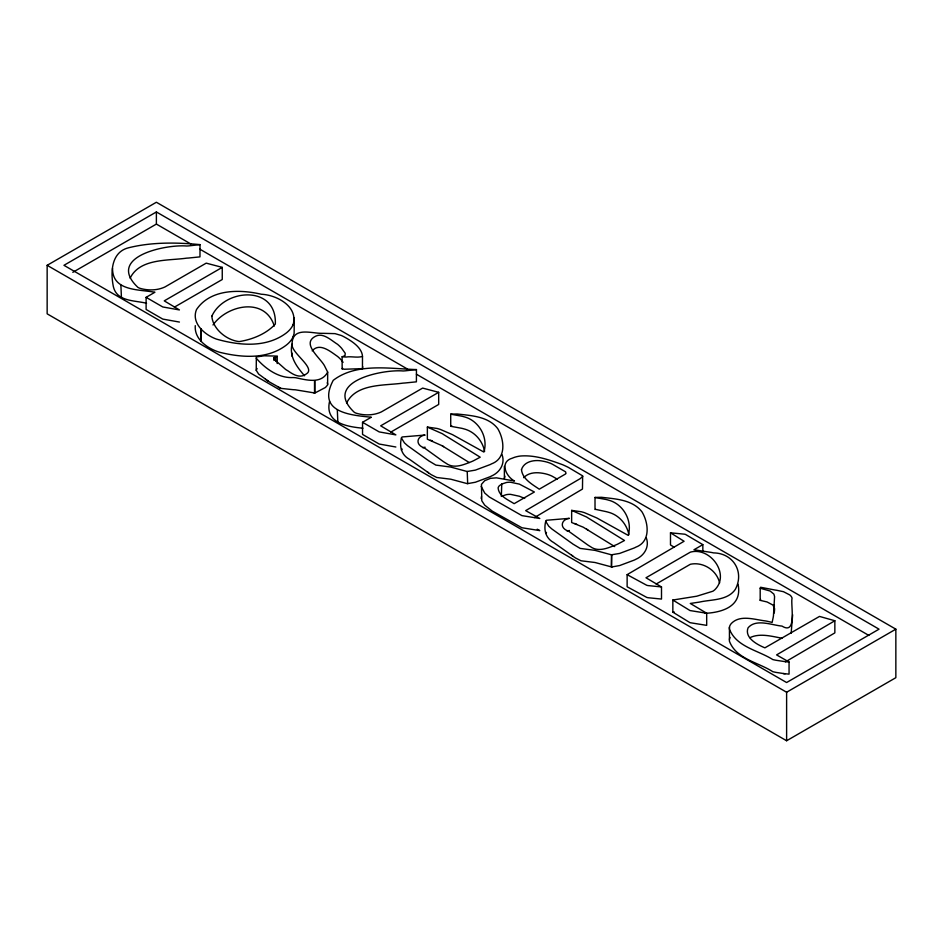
<?xml version="1.0" encoding="UTF-8"?>
<svg xmlns="http://www.w3.org/2000/svg" width="943" height="943" viewBox="0 0 943 943"><rect width="100%" height="100%" fill="white"/><g stroke="black" fill="none" stroke-linecap="round" stroke-linejoin="round"><path stroke-width="1.41" d="M785.472 661.833L834.85 632.883L834.85 620.753L819.502 616.416L764.903 647.841C757.312 644.706 744.204 637.763 748.058 627.849C755.98 618.36 771.881 625.197 781.995 626.093C797.377 635.712 790.411 604.298 792.073 598.168A13.709 7.909 0 0 0 789.88 594.998L783.48 591.697L776.372 590.212A27.701 15.996 0 0 1 773.708 589.776L760.624 587.265L760.188 588.22L770.136 591.037L773.885 594.114L774.58 596.624L773.449 615.814A6.353 3.666 0 0 1 773.354 616.416A6.353 3.666 0 0 0 773.272 617.028L772.14 622.415L767.732 621.378A23.363 13.497 0 0 0 765.339 620.907C754.73 619.704 740.267 614.376 731.403 623.406A17.351 10.019 0 0 0 729.481 629.264C736.459 647.016 758.16 650.246 772.836 659.581A60.541 34.95 0 0 0 776.148 660.289L785.13 661.644A21.713 12.53 0 0 1 787.051 661.797L789.055 661.998L789.055 674.127L787.051 673.927A21.713 12.53 0 0 0 785.13 673.774L776.148 672.418A60.541 34.95 0 0 1 772.836 671.711C758.266 662.257 736.389 659.228 729.481 641.393A17.351 10.019 0 0 1 730.071 637.409M195.272 325.665C194.128 339.492 207.979 348.733 219.613 352.269C241.384 357.609 266.621 359.637 285.717 345.562A41.162 23.764 0 0 0 293.143 336.698M292.047 344.148C292.318 327.021 309.834 332.962 320.585 333.315A93.605 54.046 0 0 0 323.425 333.339L335.024 333.633L341.213 335.449A28.207 16.29 0 0 1 343.7 336.639C351.35 340.753 361.994 347.448 362.501 356.395C357.444 358.104 351.279 356.112 346.01 357.055L342.179 356.772L344.537 355.841A1.285 0.743 0 0 0 345.008 355.711L345.232 353.295L341.649 348.297A63.264 36.529 0 0 0 337.559 344.313C331.488 340.576 323.284 332.396 315.752 336.156C300.228 343.653 321.787 358.882 324.993 366.78L327.681 372.131L327.61 384.968L325.476 387.443L314.879 393.007L295.383 389.801A68.544 39.571 0 0 0 293.073 389.683L280.861 388.375L269.168 381.821L258.618 374.065L256.225 370.304L256.343 356.949L264.288 355.794L277.372 356.1L273.965 357.762L273.906 359.059L285.564 369.397A55.625 32.109 0 0 0 288.098 370.953C293.485 374.795 300.263 378.721 306.416 373.876C316.211 367.97 291.01 353.059 292.047 344.148C288.959 356.737 296.927 366.862 304.506 375.786M292.047 356.277L292.106 353.165M738.086 584.259C742.53 606.432 722.22 612.479 705.022 613.351M293.143 324.569A41.162 23.764 0 0 1 285.717 333.433C265.655 348.061 238.956 345.527 216.418 339.091C204.914 335.013 190.969 323.213 196.474 309.61C210.36 288.912 239.569 289.171 261.305 294.251C276.653 294.876 298.389 306.463 293.143 324.569M256.225 370.304L257.109 368.524M327.681 372.131C321.127 384.414 306.239 379.876 295.383 377.683A68.544 39.571 0 0 0 293.073 377.554C278.562 378.391 264.971 368.407 256.225 358.175M362.489 356.478L362.454 368.654L344.266 369.232L342.144 368.843L342.132 356.631M537.227 529.188L539.797 530.614L521.915 527.75L492.258 511.13L484.714 505.165L481.79 500.757L481.46 484.337L484.667 480.718L490.49 478.337L496.442 477.842L514.501 481.024C505.648 476.274 499.484 461.834 512.238 458.204A19.944 11.516 0 0 1 520.477 456.023C535.011 454.832 549.274 459.854 562.735 464.758A105.439 60.882 0 0 1 568.323 467.374L582.644 475.861L582.468 489.063L534.528 517.566M481.189 498.517L481.46 496.454M146.542 303.269C134.861 300.298 116.885 301.772 113.396 286.755C110.414 272.338 111.156 251.993 128.649 247.761C151.729 242.009 176.659 242.351 200.022 244.626L199.975 256.873L188.635 258.028A50.604 29.209 0 0 1 186.667 258.146C167.878 260.834 139.8 258.252 130.122 278.173M329.543 401.435C324.663 423.207 347.236 426.684 362.972 428.228M791.153 633.236L792.639 614.753M342.144 368.843L342.615 368.23M504.953 476.191L504.375 478.466L504.375 466.337M582.762 476.286L580.358 478.549L525.664 510.634L539.797 518.485L521.915 515.621L489.287 496.985L484.714 493.036L481.189 486.388M502.03 454.632C505.424 463.626 499.861 472.455 491.468 476.026A15.901 9.182 0 0 1 489.983 476.781L475.378 482.238L467.398 483.676L450.73 479.197L436.75 477.488L431.069 474.588L409.392 459.253C401.376 454.939 399.254 446.664 401.423 438.047L401.518 437.741A3.171 1.839 0 0 1 402.237 436.951L425.093 435.041C416.594 436.173 415.038 445.013 424.303 447.878L443.104 461.398A47.692 27.536 0 0 0 445.933 463.19C453.76 469.166 463.378 464.816 471.323 461.728A36.376 21.005 0 0 0 473.669 460.667L480.211 457.202L443.575 434.534A15.901 9.182 0 0 0 442.267 433.674L427.356 427.085L427.356 439.214L442.267 445.803A15.901 9.182 0 0 1 443.575 446.664L469.225 462.53M401.423 450.176L401.518 449.87A3.171 1.839 0 0 1 402.237 449.08M646.32 537.934C649.715 546.928 644.14 555.757 635.759 559.329A15.901 9.182 0 0 1 634.274 560.083L619.657 565.552L611.677 566.979L595.021 562.5L581.041 560.79L575.348 557.891L553.671 542.555C545.667 538.241 543.533 529.966 545.714 521.349L545.808 521.043A3.171 1.839 0 0 1 546.516 520.253L569.372 518.344C560.885 519.475 559.317 528.316 568.594 531.18L587.383 544.7A47.692 27.536 0 0 0 590.224 546.492C598.039 552.468 607.669 548.119 615.602 545.03A36.376 21.005 0 0 0 617.96 543.981L624.502 540.504L587.866 517.837A15.901 9.182 0 0 0 586.558 516.988L571.647 510.387L571.647 522.516L583.245 527.196L614.73 546.586M545.714 533.479L545.808 533.172A3.171 1.839 0 0 1 546.516 532.382M293.143 336.698L294.122 333.409L294.299 317.944M346.553 403.132C356.23 383.212 384.308 385.781 403.097 383.106A50.604 29.209 0 0 0 405.066 382.976L416.405 381.832L416.452 369.585C389.329 368.701 356.183 362.631 333.209 380.359C316.648 411.832 349.11 415.132 371.342 417.207L362.536 422.287L362.536 434.417L379.192 444.035L395.86 447.006M200.022 244.626L188.635 245.899A50.604 29.209 0 0 1 186.667 246.017C165.709 244.178 105.533 256.791 137.902 287.367A12.565 7.249 0 0 0 139.823 288.275C147.933 290.703 157.222 290.562 164.942 286.967L206.211 263.144L222.253 267.376L222.253 279.505L174.337 307.17M416.452 369.585L405.066 370.847A50.604 29.209 0 0 1 403.097 370.976C382.139 369.137 321.964 381.75 354.332 412.327A12.565 7.249 0 0 0 356.254 413.223C364.363 415.651 373.652 415.521 381.373 411.914L422.641 388.092L438.684 392.323L438.684 404.453L390.767 432.118M774.403 611.477L774.58 608.754L772.989 605.088L767.083 601.964L760.188 600.349L760.624 599.394M484.619 451.426C482.533 440.735 474.541 431.529 463.862 428.865A21.713 12.542 0 0 0 461.634 428.287L450.683 426.283L451.78 425.918M628.91 534.728C626.824 524.037 618.832 514.831 608.152 512.167A21.713 12.542 0 0 0 605.925 511.589L595.457 509.35M213.012 324.97C227.145 304.895 264.959 296.656 274.319 326.042M749.98 637.668C759.728 632.859 771.845 636.372 781.995 638.222M362.454 368.654L362.76 366.721M427.356 427.085L437.08 428.464A46.714 26.97 0 0 1 440.263 429.395L452.522 434.664L483.877 452.062C488.545 437.422 478.808 420.307 463.862 416.735A21.713 12.542 0 0 0 461.634 416.158L450.719 414.201L450.73 426.212M571.647 510.387L581.371 511.766A46.714 26.97 0 0 1 584.554 512.697L596.813 517.966L628.168 535.365C632.836 520.725 623.099 503.609 608.152 500.038A21.713 12.542 0 0 0 605.925 499.46L595.009 497.503L595.021 509.526M523.695 477.712C528.551 472.419 536.331 472.113 542.944 473.315A24.365 14.074 0 0 1 552.185 476.227L557.242 479.115M312.168 350.855C319.701 342.156 330.675 351.727 337.559 356.442A63.264 36.529 0 0 1 341.649 360.426L343.087 362.312M670.485 532.807L684.795 534.209A28.82 16.644 0 0 0 685.62 534.492L702.841 544.641L693.954 549.769L710.998 552.374A25.473 14.711 0 0 1 713.486 552.893C733.147 553.093 744.758 571.906 735.245 589.505C727.289 600.774 711.293 599.359 699.447 602.094L690.288 603.461L706.684 613.233L706.684 625.362L690.028 622.686L672.842 612.16L672.842 600.031L696.736 596.212L712.873 591.226A36.376 21.005 0 0 0 714.711 589.858C730.53 574.523 710.397 546.575 690.37 552.138L645.979 577.776L661.503 586.935L661.503 599.064L648.195 597.732A8.699 5.021 0 0 1 646.757 597.402L627.13 586.782L627.13 574.652L684.088 541.258L670.485 532.807L670.485 544.936L674.198 547.235M834.85 620.753L776.584 654.902L789.055 661.998M47.15 265.313L156.385 202.25L895.85 629.17L895.85 677.687L786.615 740.75L47.15 313.83L47.15 265.313L786.615 692.245L895.85 629.17M156.385 211.951L63.947 265.313L786.603 682.532L879.041 629.17L156.385 211.951L156.385 224.08L72.811 272.327M179.429 322.058L162.762 319.088L146.106 309.469L146.106 297.34L154.911 292.247C138.88 289.277 112.347 291.328 112.547 268.366M222.253 267.376L164.247 300.864L179.429 309.929L162.762 306.958L146.106 297.34M201.024 329.248L201.283 341.425L201.189 329.284M438.684 392.323L380.677 425.823L395.86 434.888L379.192 431.906L362.536 422.287M401.423 438.047L404.417 442.845L407.553 445.662L427.273 459.771A8.122 4.691 0 0 1 428.487 460.667L435.855 465.099L450.73 467.068L467.127 471.5L475.378 470.121L489.983 464.651A15.901 9.182 0 0 0 491.468 463.897C506.532 458.392 504.446 439.909 497.751 428.641C488.285 416.287 471.241 415.639 457.19 413.989L450.695 414.13M501.759 484.042L499.484 485.645A10.102 5.835 0 0 0 498.116 487.955C498.764 496.159 508.183 499.837 514.147 503.68L534.386 491.998L519.393 484.124L510.599 482.238A10.597 6.118 0 0 0 506.332 482.533L501.759 484.042L501.322 496.419M545.714 521.349L548.696 526.147L551.844 528.964L571.552 543.074A8.122 4.691 0 0 1 572.778 543.981L580.145 548.402L595.021 550.37L611.418 554.802L619.657 553.423L634.274 547.954A15.901 9.182 0 0 0 635.759 547.199C650.811 541.695 648.737 523.212 642.042 511.943C632.564 499.601 615.52 498.941 601.469 497.291L594.974 497.433M612.113 566.932L611.418 566.932L611.677 554.849M656.128 584.047L690.37 564.268C703.018 561.556 716.763 570.173 719.603 582.927M422.912 447.819L425.093 447.171M567.191 531.121L569.372 530.473M501.759 496.171L506.332 494.662A10.597 6.118 0 0 1 510.599 494.368L519.393 496.254L524.709 498.434M674.269 612.031L672.842 612.16M783.22 673.573L785.13 673.774M313.736 392.748L314.879 393.007L314.879 380.878M706.684 613.233L690.028 610.557L672.842 600.031M661.503 586.935L648.195 585.603A8.699 5.021 0 0 1 646.757 585.285L627.13 574.652M467.669 483.618L467.221 471.453M430.362 440.169L432.46 440.994M574.652 523.483L576.751 524.296M278.244 387.066L280.861 388.375M156.385 224.08L190.792 243.942M199.716 249.093L407.459 369.043M416.382 374.194L868.845 635.417M265.419 379.251L268.437 381.337M121.423 297.434L120.893 285.104M337.853 422.381L337.323 410.052M442.267 445.803L443.575 446.664M327.304 382.658L327.681 384.261M786.615 692.245L786.615 740.75M774.321 604.935L774.321 613.021M760.188 588.22L760.188 600.349M729.434 627.236L729.434 639.366M702.841 544.641L702.841 551.372M611.512 554.755L611.512 566.884M314.526 380.677L314.526 392.807M277.23 356.678L277.195 363.538M275.627 357.208L275.71 361.299M273.965 357.762L273.965 360.45M201.118 329.201L201.118 341.331M427.273 471.889A8.122 4.691 0 0 1 428.487 472.797M571.552 555.203A8.122 4.691 0 0 1 572.778 556.099M586.558 529.106A15.901 9.182 0 0 1 587.866 529.966M211.845 316.153C212.694 328.93 226.638 340.305 239.204 341.59C252.37 339.515 266.327 333.905 275.332 324.062C276.971 284.739 224.552 288.299 211.845 316.153M521.479 469.661C522.446 479.02 532.088 484.254 539.266 489.181L565.317 474.117A27.748 16.019 0 0 0 566.012 473.445L565.576 471.83L552.185 464.097A24.365 14.074 0 0 0 542.944 461.186C535.211 459.465 524.19 460.974 521.479 469.661"/></g></svg>
